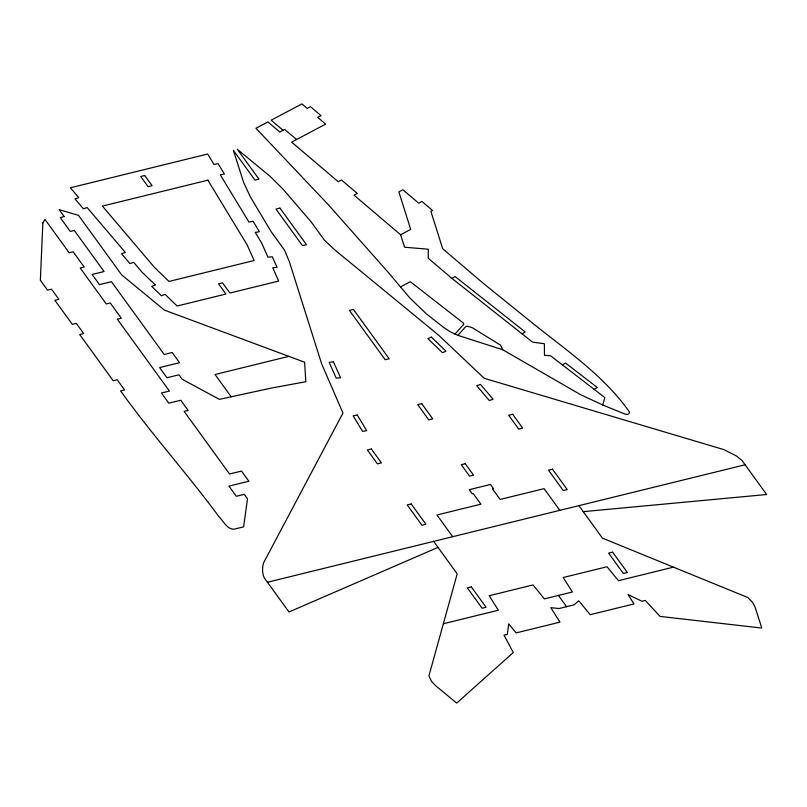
<?xml version="1.0" encoding="UTF-8"?>
<svg xmlns="http://www.w3.org/2000/svg" width="807" height="807" viewBox="0 0 807 807"><rect width="100%" height="100%" fill="white"/><g stroke="black" fill="none" stroke-linecap="round" stroke-linejoin="round"><path stroke-width="1.21" d="M400.605 234.756L410.713 229.4L398.87 191.895L402.885 189.766L418.672 203.182L421.95 201.447L432.502 210.415L430.867 211.293L442.71 248.788L484.341 284.185L534.96 325.07C568.36 351.67 604.564 376.607 629.47 411.994L628.804 413.9L626.878 414.475L624.618 413.941L602.728 404.983L604.836 397.579L550.566 355.786L544.473 355.292L544.372 343.721L532.59 342.158L451.96 278.415L428.214 258.23L428.265 249.232L404.61 247.204L400.605 234.756L354.041 195.173L357.319 193.438L341.482 179.971L338.204 181.706L291.64 142.123L325.655 124.107L317.736 117.378L321.015 115.633L310.463 106.665L307.185 108.4L301.909 103.911L271.172 120.193L283.045 130.29M454.906 334.199L463.722 324.313L463.45 323.133L410.319 281.693L400.494 286.899M296.562 139.52L284.679 129.423L279.767 132.025L267.894 121.928L255.95 128.263L328.772 205.2L388.55 272.736L409.815 297.965L426.399 313.883L443.951 327.662L450.367 331.889L457.942 335.359L465.397 326.996L467.041 326.129L472.216 327.662L500.542 345.184L502.7 349.734L580.788 394.774L602.728 404.983M451.96 278.415L455.037 276.519L525.216 331.99L522.129 333.886M562.398 364.895L565.485 363.009L597.311 387.521L594.234 389.408M437.989 547.388L288.997 611.988L264.303 577.933C262.043 573.252 262.144 567.704 263.576 562.812L342.965 413.063L321.6 363.715L289.209 261.246L284.488 250.099L271.223 231.801L250.402 196.948L243.734 182.664L233.334 150.263L255.002 180.143L258.986 179.164L237.319 149.285L269.942 176.219L282.853 188.959L311.23 221.965L324.495 240.264L334.925 250.009L438.423 334.986L484.24 378.312L723.869 449.61L736.529 456.056L741.966 460.454L766.65 494.509L583.249 511.658M288.845 356.351L215.035 374.509L231.185 396.792M267.44 582.251L745.093 464.782M443.366 623.74L498.383 610.213L489.183 595.727L533.013 584.954L544.412 598.895L572.415 592.005L563.215 577.519L607.035 566.746L618.444 580.687L673.452 567.15M457.942 335.359L502.7 349.734M578.901 505.646L602.456 538.148L747.796 597.523L752.659 602.446L755.13 607.247L761.798 628.058L660.086 616.417L645.267 600.438L641.948 601.255L628.017 594.527L633.999 603.929L590.169 614.702L578.77 600.771L574.039 604.867L559.11 608.539L550.767 607.661L559.967 622.136L516.147 632.91L508.743 623.861L507.31 634.373L503.992 635.19L513.313 652.52L456.701 703.089L435.74 685.789L431.563 681.411L428.9 675.953L457.196 573.868L433.631 541.376M559.816 510.337L544.1 488.649L500.169 499.452L492.431 488.77L493.42 488.528L490.474 484.462L469.23 489.688L472.176 493.753L473.174 493.511L480.911 504.183L436.98 514.987L452.697 536.675M558.414 595.445L566.575 606.703M42.862 222.914L40.35 280.251L47.512 290.127L51.497 289.148L58.861 299.316L54.876 300.295L72.337 324.374L76.322 323.395L83.696 333.563L79.711 334.542L113.222 380.763L117.207 379.784L124.571 389.952L120.586 390.931C151.686 434.307 187.537 474.052 219.191 516.984C223.589 521.372 226.696 528.807 233.707 529.281L243.613 526.85L247.507 498.787L244.279 494.338L236.31 496.295L228.946 486.127L248.869 481.234L241.495 471.066L229.541 474.002L184.147 411.378L188.132 410.4L180.758 400.232L168.804 403.177L161.44 393.009L169.409 391.052L117.328 319.209L121.312 318.22L110.256 302.978L106.272 303.957L80.226 268.035L84.21 267.056L73.155 251.804L69.17 252.783L44.97 219.403L42.862 222.914M155.247 284.901L151.746 286.435L161.481 295.806L164.981 294.273L177.157 306.014L225.93 294.02L218.556 283.852L222.54 282.874L229.914 293.042L278.687 281.048L272.736 267.773L277.063 267.379L272.312 256.787L267.985 257.181L261.559 242.836L255.254 232.446L259.4 231.71L253.095 221.32L248.949 222.056L220.281 174.816L224.427 174.07L218.122 163.68L213.976 164.416L207.671 154.026L70.391 187.789L78.783 197.675L74.98 198.885L83.373 208.761L87.166 207.55L125.317 252.46L121.514 253.68L129.907 263.556L133.7 262.346L142.093 272.221L155.247 284.901M431.402 337.124L427.912 338.658L442.498 352.72L445.999 351.186L431.402 337.124M480.518 384.465L476.725 385.685L489.304 400.504L493.107 399.283L480.518 384.465M144.705 175.502L140.721 176.481L148.095 186.649L152.079 185.671L144.705 175.502M207.883 180.173L102.408 206.108L154.561 267.52L169.016 281.441L254.134 260.51L247.073 244.773L207.883 180.173M64.237 216.569L60.253 217.547L70.31 231.427L74.294 230.439L104.073 271.525L92.119 274.461L99.493 284.629L111.447 281.683L164.214 354.475L172.184 352.518L179.547 362.686L159.625 367.589L166.999 377.747L178.952 374.811L182.18 379.26L219.363 399.354L272.06 387.925L305.823 381.741L304.612 362.212L164.436 310.12L121.635 274.834L78.521 215.358L59.204 209.638L64.237 216.569M279.948 208.095L275.974 209.074L302.504 245.671L306.489 244.692L279.948 208.095M353.405 309.414L349.421 310.392L385.211 359.761L389.186 358.782L353.405 309.414M421.698 403.621L417.713 404.6L428.769 419.852L432.754 418.873L421.698 403.621M371.371 449.005L367.387 449.983L377.444 463.864L381.429 462.875L371.371 449.005M512.647 414.263L508.662 415.242L518.719 429.112L522.704 428.134L512.647 414.263M465.266 463.712L461.281 464.691L469.573 476.13L473.548 475.152L465.266 463.712M411.207 503.961L407.222 504.94L421.96 525.266L425.945 524.288L411.207 503.961M552.482 469.21L548.498 470.188L563.236 490.525L567.22 489.546L552.482 469.21M471.338 586.911L467.354 587.889L482.102 608.226L486.086 607.247L471.338 586.911M612.624 552.17L608.639 553.148L623.377 573.484L627.362 572.496L612.624 552.17M357.269 415.06L353.123 415.797L362.585 431.382L366.731 430.645L357.269 415.06M333.452 361.889L329.125 362.282L336.247 378.18L340.574 377.787L333.452 361.889"/></g></svg>
